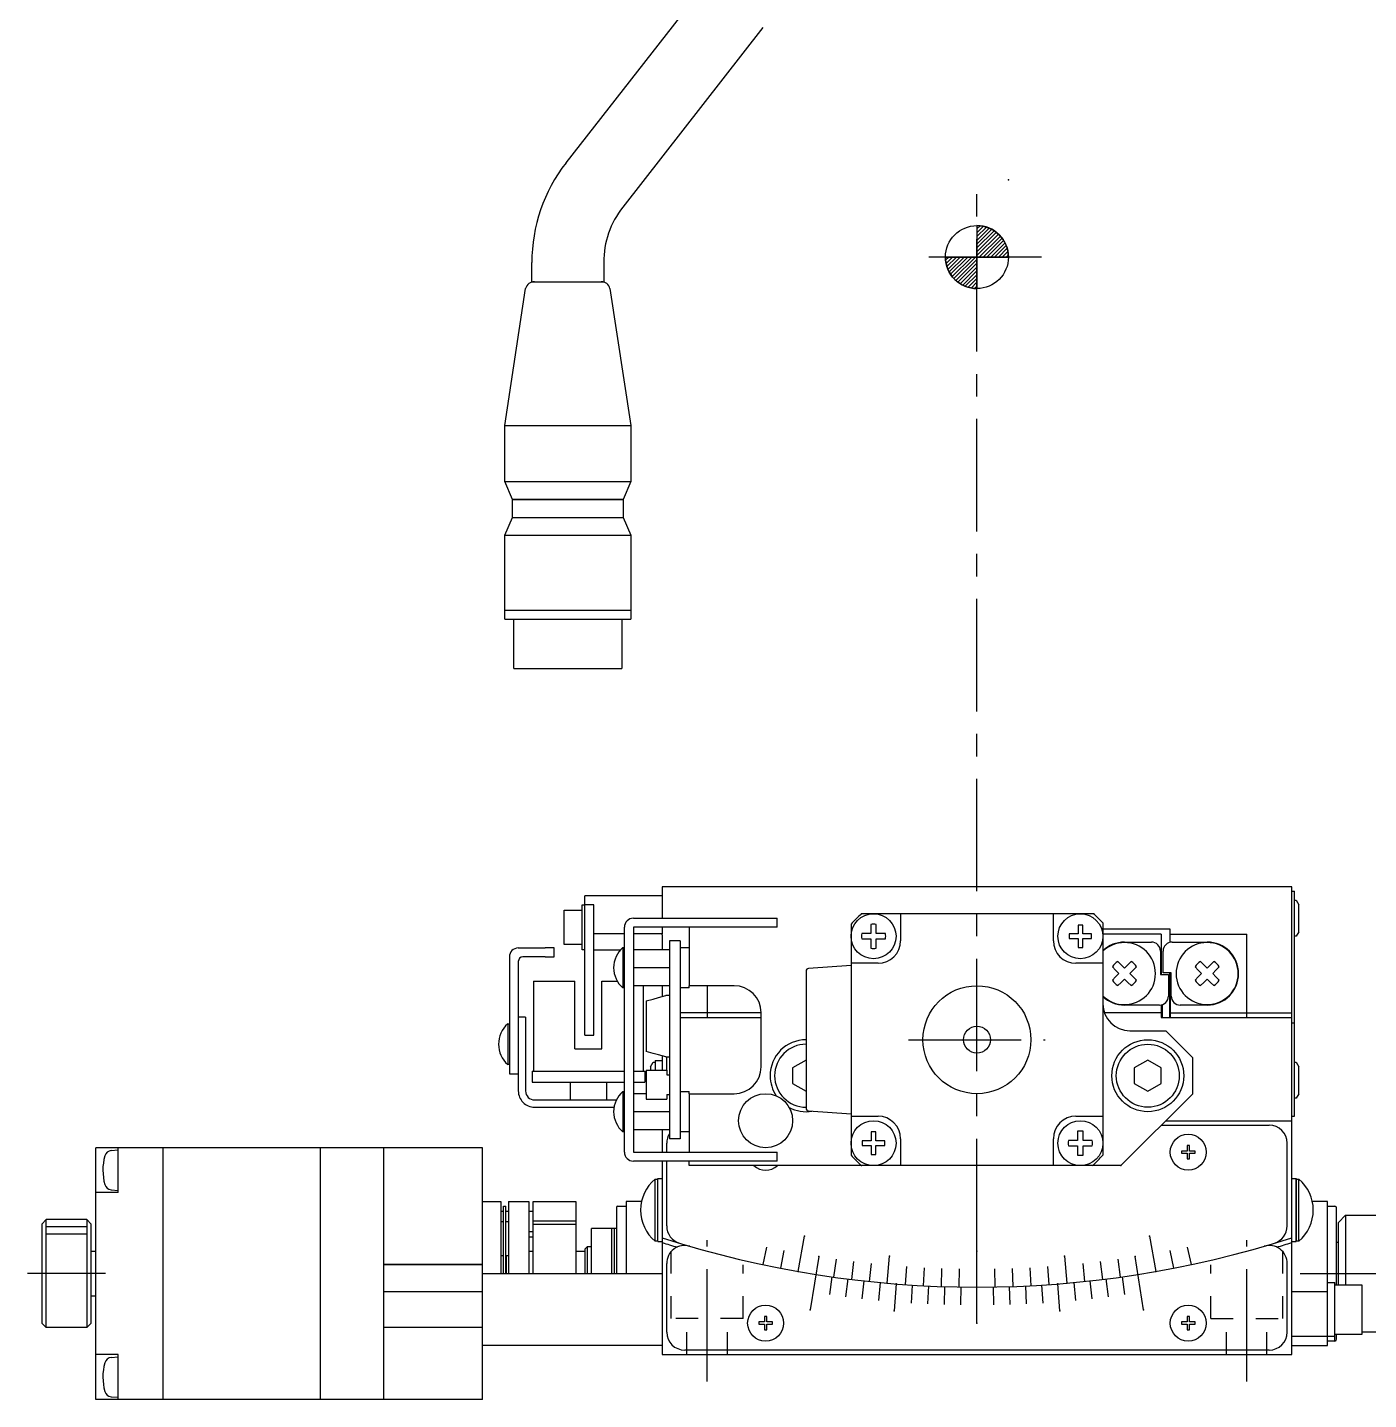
# Model space of a CAD drawing. Extents: x -29 to 396, y 25 to 442.
# Drawn here: x 104.9 to 254, y 39.2 to 191.7 of the extents above; entities that cross this region are included whole.
import ezdxf

# ---------------------------------------------------------------- set-up
doc = ezdxf.new("R2010")
doc.units = 0
doc.header["$LTSCALE"] = 10
doc.linetypes.add('CENTER', pattern=[2, 1.25, -0.25, 0.25, -0.25])
doc.linetypes.add('DOT', pattern=[0.5, 0.25, -0.25])
doc.layers.get('0').update_dxf_attribs({"linetype": 'CONTINUOUS'})
doc.layers.add('10', color=7, linetype='CONTINUOUS')

# ---------------------------------------------------------------- blocks, each defined once
blk = doc.blocks.new('AID2187H')
at = {"color": 132, "linetype": 'CONTINUOUS'}
for p, q in [((210.493098, 169.339483), (210.84373, 169.690115)), ((210.493098, 168.915219), (211.211228, 169.633349)), ((210.493098, 168.490955), (211.547298, 169.545155)), ((210.493098, 168.066691), (211.857246, 169.430839)), ((210.493098, 167.642427), (212.144339, 169.293668)), ((210.493098, 167.218163), (212.410664, 169.135729)), ((210.493098, 166.793899), (212.657418, 168.958219)), ((210.493098, 166.369635), (212.885611, 168.762147)), ((210.755543, 166.207816), (213.095583, 168.547856)), ((211.179807, 166.207816), (213.287289, 168.315297)), ((211.604071, 166.207816), (213.460289, 168.064033)), ((212.028335, 166.207816), (213.61343, 167.79291)), ((212.452599, 166.207816), (213.745409, 167.500626)), ((212.876863, 166.207816), (213.853818, 167.18477)), ((213.301128, 166.207816), (213.935088, 166.841777)), ((213.725392, 166.207816), (213.983392, 166.465816))]:
    blk.add_line(p, q, dxfattribs=at)
blk = doc.blocks.new('AID2189H')
at = {"color": 132, "linetype": 'CONTINUOUS'}
for p, q in [((207.010798, 165.857184), (207.361431, 166.207816)), ((207.067564, 165.489686), (207.785695, 166.207816)), ((207.155758, 165.153616), (208.209959, 166.207816)), ((207.270075, 164.843668), (208.634223, 166.207816)), ((207.407246, 164.556575), (209.058487, 166.207816)), ((207.565185, 164.29025), (209.482751, 166.207816)), ((207.742695, 164.043496), (209.907015, 166.207816)), ((207.938766, 163.815303), (210.331279, 166.207816)), ((208.153058, 163.605331), (210.493098, 165.945371)), ((208.385616, 163.413625), (210.493098, 165.521107)), ((208.63688, 163.240625), (210.493098, 165.096842)), ((208.908003, 163.087484), (210.493098, 164.672578)), ((209.200288, 162.955504), (210.493098, 164.248314)), ((209.516144, 162.847096), (210.493098, 163.82405)), ((209.859137, 162.765826), (210.493098, 163.399786)), ((210.235097, 162.717522), (210.493098, 162.975522))]:
    blk.add_line(p, q, dxfattribs=at)

msp = doc.modelspace()

# ---------------------------------------------------------------- linework, layer by layer
at = {"color": 7, "linetype": 'CONTINUOUS'}
for p, q in [((164.795663, 176.676271), (180.373873, 196.653225)), ((186.682475, 191.733719), (171.104265, 171.756765)), ((160.990017, 163.469795), (160.990017, 165.607383)), ((168.990017, 165.607383), (168.990017, 163.469795)), ((160.990017, 163.469795), (168.990017, 163.469795)), ((157.990019, 147.469795), (160.305693, 162.703777)), ((169.674343, 162.703777), (171.990017, 147.469795)), ((157.990019, 147.469795), (164.990017, 147.469795)), ((157.990019, 141.276795), (157.990019, 147.469795)), ((164.990017, 147.469795), (171.990017, 147.469795)), ((171.990017, 147.469795), (171.990017, 141.276795)), ((157.990019, 141.276795), (164.990017, 141.276795)), ((158.840017, 139.276795), (157.990019, 141.276795)), ((164.990017, 141.276795), (171.990017, 141.276795)), ((171.990017, 141.276795), (171.140017, 139.276795)), ((158.840017, 139.276795), (164.990017, 139.276795)), ((164.990017, 139.276795), (158.840017, 139.276795)), ((158.840017, 137.276795), (158.840017, 139.276795)), ((164.990017, 139.276795), (171.140017, 139.276795)), ((171.140017, 139.276795), (164.990017, 139.276795)), ((171.140017, 139.276795), (171.140017, 137.276795)), ((157.990019, 135.276795), (158.840017, 137.276795)), ((158.840017, 137.276795), (164.990017, 137.276795)), ((164.990017, 137.276795), (171.140017, 137.276795)), ((171.140017, 137.276795), (171.990017, 135.276795)), ((157.990019, 135.276795), (164.990017, 135.276795)), ((157.990019, 126.969795), (157.990019, 135.276795)), ((164.990017, 135.276795), (171.990017, 135.276795)), ((171.990017, 135.276795), (171.990017, 126.969795)), ((157.990019, 126.969795), (164.990017, 126.969795)), ((157.990019, 126.969795), (164.990017, 126.969795)), ((157.990019, 125.969793), (157.990019, 126.969795)), ((164.990017, 126.969795), (171.990017, 126.969795)), ((164.990017, 126.969795), (171.990017, 126.969795)), ((171.990017, 126.969795), (171.990017, 125.969793)), ((157.990019, 125.969793), (164.990017, 125.969793)), ((158.990019, 120.469793), (158.990019, 125.969793)), ((164.990017, 125.969793), (171.990017, 125.969793)), ((170.990015, 125.969793), (170.990015, 120.469793)), ((158.990019, 120.469793), (164.990017, 120.469793)), ((164.990017, 120.469793), (170.990015, 120.469793)), ((245.493098, 96.207816), (175.493098, 96.207816)), ((175.493098, 96.207816), (175.493098, 92.707816)), ((245.493098, 70.207816), (245.493098, 96.207816)), ((175.493098, 95.207816), (166.893098, 95.207816)), ((166.893098, 79.707816), (166.893098, 95.207816)), ((245.493098, 95.707816), (245.793098, 95.707816)), ((245.793098, 70.707816), (245.793098, 95.707816)), ((245.793098, 94.707816), (246.004423, 94.707816)), ((246.004423, 94.707816), (246.293098, 94.207816)), ((164.593098, 91.707816), (164.593098, 93.607816)), ((164.593098, 93.607816), (166.593098, 93.607816)), ((166.593098, 91.707816), (166.593098, 94.207816)), ((166.593098, 94.207816), (166.893098, 94.207816)), ((167.893098, 94.207816), (166.893098, 94.207816)), ((167.893098, 79.707816), (167.893098, 94.207816)), ((201.993098, 93.207816), (201.993098, 90.207816)), ((218.993098, 90.207816), (218.993098, 93.207816)), ((223.493098, 93.207816), (224.493098, 92.207816)), ((246.293098, 91.207816), (246.293098, 94.207816)), ((164.593098, 89.807816), (164.593098, 91.707816)), ((166.593098, 89.207816), (166.593098, 91.707816)), ((171.293098, 66.707816), (171.293098, 91.707816)), ((172.293098, 92.707816), (188.293098, 92.707816)), ((172.293098, 91.707816), (172.293098, 66.707816)), ((188.293098, 91.707816), (172.293098, 91.707816)), ((175.493098, 91.707816), (175.493098, 90.971086)), ((178.493098, 91.707816), (178.493098, 85.207816)), ((188.293098, 91.707816), (188.293098, 92.707816)), ((196.493098, 92.053049), (196.493098, 66.362583)), ((198.693098, 92.024061), (198.693098, 91.007816)), ((199.293098, 91.007816), (199.293098, 92.024061)), ((222.253098, 91.956049), (221.733098, 91.956049)), ((221.733098, 91.956049), (221.733098, 90.967816)), ((222.253098, 90.967816), (222.253098, 91.956049)), ((224.493098, 92.207816), (224.493098, 66.362583)), ((171.293098, 90.971086), (167.893098, 90.971086)), ((175.493098, 90.971086), (172.293098, 90.971086)), ((175.493098, 90.882922), (175.493098, 90.971086)), ((175.493098, 90.882922), (175.493098, 89.207816)), ((177.493098, 90.207816), (176.293098, 90.207816)), ((176.293098, 90.207816), (176.293098, 68.207816)), ((177.493098, 90.207816), (177.493098, 68.207816)), ((198.693098, 91.007816), (197.676853, 91.007816)), ((197.676853, 90.407816), (198.693098, 90.407816)), ((198.693098, 90.407816), (198.693098, 89.391571)), ((200.309342, 91.007816), (199.293098, 91.007816)), ((199.293098, 89.391571), (199.293098, 90.407816)), ((199.293098, 90.407816), (200.309342, 90.407816)), ((220.744865, 90.967816), (220.744865, 90.447816)), ((221.733098, 90.967816), (220.744865, 90.967816)), ((220.744865, 90.447816), (221.733098, 90.447816)), ((221.733098, 90.447816), (221.733098, 89.459583)), ((223.241331, 90.967816), (222.253098, 90.967816)), ((222.253098, 90.447816), (223.241331, 90.447816)), ((222.253098, 89.459583), (222.253098, 90.447816)), ((223.241331, 90.447816), (223.241331, 90.967816)), ((231.993098, 91.500052), (224.493098, 91.500052)), ((230.993098, 90.948265), (224.493098, 90.948265)), ((226.893098, 90.058585), (229.893098, 90.058585)), ((230.993098, 90.948265), (230.993098, 86.458585)), ((231.993098, 90.038381), (231.993098, 91.500052)), ((231.993098, 90.948265), (240.493098, 90.948265)), ((232.193098, 90.058585), (236.093098, 90.058585)), ((240.493098, 81.666406), (240.493098, 90.948265)), ((246.004423, 90.707816), (245.793098, 90.707816)), ((246.293098, 91.207816), (246.004423, 90.707816)), ((159.493098, 89.407816), (162.493098, 89.407816)), ((163.493098, 89.407816), (162.493098, 89.407816)), ((163.493098, 88.407816), (163.493098, 89.407816)), ((166.593098, 89.807816), (164.593098, 89.807816)), ((166.893098, 89.207816), (166.593098, 89.207816)), ((167.893098, 89.207816), (170.85703, 89.207816)), ((171.108784, 89.457816), (171.293098, 89.457816)), ((176.293098, 89.207816), (172.293098, 89.207816)), ((177.493098, 89.457816), (178.493098, 89.457816)), ((221.733098, 89.459583), (222.253098, 89.459583)), ((230.893098, 89.058585), (230.893098, 86.458585)), ((231.193098, 86.658585), (231.193098, 89.058585)), ((158.493098, 88.407816), (158.493098, 75.407816)), ((159.493098, 87.907816), (159.493098, 73.507816)), ((162.493098, 88.407816), (159.993098, 88.407816)), ((162.493098, 88.407816), (163.493098, 88.407816)), ((170.274511, 88.219335), (170.269624, 88.221718)), ((176.293098, 87.207816), (172.293098, 87.207816)), ((196.493098, 87.457816), (191.772171, 87.127697)), ((199.493098, 87.707816), (196.493098, 87.707816)), ((224.493098, 87.707816), (221.493098, 87.707816)), ((225.909826, 86.934791), (225.557127, 87.306962)), ((226.516892, 87.541857), (226.144721, 87.894555)), ((226.893098, 87.174339), (226.516892, 87.541857)), ((226.893098, 87.174339), (227.269304, 87.541857)), ((227.269304, 87.541857), (227.641475, 87.894555)), ((227.87637, 86.934791), (228.229068, 87.306962)), ((235.109826, 86.934791), (234.757127, 87.306962)), ((235.716892, 87.541857), (235.344721, 87.894555)), ((236.093098, 87.174339), (235.716892, 87.541857)), ((236.093098, 87.174339), (236.469304, 87.541857)), ((236.469304, 87.541857), (236.841475, 87.894555)), ((237.07637, 86.934791), (237.429068, 87.306962)), ((161.193098, 85.707816), (165.793098, 85.707816)), ((161.193098, 85.707816), (161.193098, 75.707816)), ((165.793098, 78.207816), (165.793098, 85.707816)), ((168.793098, 85.707816), (170.495022, 85.707816)), ((168.793098, 78.207816), (168.793098, 85.707816)), ((191.493098, 86.828427), (191.493098, 71.587205)), ((225.909826, 86.182379), (225.557127, 85.810208)), ((226.277344, 86.558585), (225.909826, 86.934791)), ((226.277344, 86.558585), (225.909826, 86.182379)), ((226.516892, 85.575313), (226.144721, 85.222614)), ((226.893098, 85.942831), (226.516892, 85.575313)), ((226.893098, 85.942831), (227.269304, 85.575313)), ((227.269304, 85.575313), (227.641475, 85.222614)), ((227.508852, 86.558585), (227.87637, 86.934791)), ((227.508852, 86.558585), (227.87637, 86.182379)), ((227.87637, 86.182379), (228.229068, 85.810208)), ((230.893098, 86.458585), (231.793098, 86.458585)), ((232.093098, 86.658585), (231.193098, 86.658585)), ((231.793098, 86.458585), (231.793098, 84.058585)), ((231.893098, 86.658585), (231.893098, 81.666406)), ((231.993098, 86.658585), (231.993098, 81.666406)), ((232.093098, 84.058585), (232.093098, 86.658585)), ((235.109826, 86.182379), (234.757127, 85.810208)), ((235.477344, 86.558585), (235.109826, 86.934791)), ((235.477344, 86.558585), (235.109826, 86.182379)), ((235.716892, 85.575313), (235.344721, 85.222614)), ((236.093098, 85.942831), (235.716892, 85.575313)), ((236.093098, 85.942831), (236.469304, 85.575313)), ((236.469304, 85.575313), (236.841475, 85.222614)), ((236.708852, 86.558585), (237.07637, 86.934791)), ((236.708852, 86.558585), (237.07637, 86.182379)), ((237.07637, 86.182379), (237.429068, 85.810208)), ((171.293098, 84.957816), (171.108784, 84.957816)), ((176.293098, 85.207816), (172.293098, 85.207816)), ((173.393098, 85.207816), (173.393098, 75.707816)), ((174.493098, 83.732687), (175.093098, 83.893457)), ((175.093098, 83.893457), (175.893098, 84.107816)), ((175.493098, 85.207816), (175.493098, 84.000636)), ((176.293098, 84.107816), (175.893098, 84.107816)), ((178.493098, 84.957816), (177.493098, 84.957816)), ((183.493098, 85.207816), (178.493098, 85.207816)), ((178.493098, 84.957816), (178.493098, 85.207816)), ((180.493098, 85.207816), (180.493098, 81.666406)), ((173.693098, 83.518328), (174.493098, 83.732687)), ((173.693098, 83.518328), (173.693098, 77.897304)), ((230.793098, 83.058585), (226.893098, 83.058585)), ((230.993098, 83.078789), (230.993098, 81.666406)), ((231.093098, 83.104646), (231.093098, 81.666406)), ((236.093098, 83.058585), (233.093098, 83.058585)), ((158.308784, 80.957816), (158.493098, 80.957816)), ((160.293098, 81.707816), (159.493098, 81.707816)), ((160.293098, 81.707816), (160.293098, 73.507816)), ((186.493098, 82.207816), (177.493098, 82.207816)), ((177.493098, 81.666406), (186.493098, 81.666406)), ((186.493098, 76.207816), (186.493098, 82.207816)), ((230.993098, 82.207816), (224.664671, 82.207816)), ((230.993098, 81.666406), (245.493098, 81.666406)), ((231.993098, 82.207816), (245.493098, 82.207816)), ((245.493098, 81.071429), (245.793098, 81.071429)), ((157.474511, 79.719335), (157.469624, 79.721718)), ((166.893098, 79.707816), (167.893098, 79.707816)), ((227.493098, 80.207816), (231.493098, 80.207816)), ((231.493098, 80.207816), (234.493098, 77.207816)), ((165.793098, 78.207816), (168.793098, 78.207816)), ((174.493098, 77.682945), (173.693098, 77.897304)), ((158.493098, 76.457816), (158.308784, 76.457816)), ((174.193098, 76.207816), (174.481773, 76.707816)), ((174.481773, 76.707816), (174.693098, 76.707816)), ((175.093098, 77.522175), (174.493098, 77.682945)), ((174.693098, 76.907816), (175.493098, 76.907816)), ((174.693098, 76.907816), (174.693098, 75.807816)), ((175.893098, 77.307816), (175.093098, 77.522175)), ((175.493098, 77.414996), (175.493098, 75.807816)), ((175.893098, 77.307816), (176.293098, 77.307816)), ((175.993098, 75.807816), (175.993098, 77.307816)), ((191.493098, 76.939867), (189.993098, 76.073841)), ((229.493098, 76.939867), (227.993098, 76.073841)), ((230.993098, 76.073841), (229.493098, 76.939867)), ((234.493098, 73.207816), (234.493098, 77.207816)), ((245.793098, 76.707816), (246.004423, 76.707816)), ((246.004423, 76.707816), (246.293098, 76.207816)), ((158.493098, 75.407816), (159.493098, 75.407816)), ((161.043098, 75.707816), (171.293098, 75.707816)), ((161.043098, 75.707816), (161.043098, 74.507816)), ((172.293098, 75.707816), (173.543098, 75.707816)), ((173.543098, 75.707816), (173.543098, 74.507816)), ((173.693098, 75.807816), (175.993098, 75.807816)), ((173.693098, 75.807816), (173.693098, 72.607816)), ((174.193098, 76.207816), (174.193098, 75.807816)), ((175.993098, 75.807816), (175.993098, 75.307816)), ((175.993098, 75.307816), (176.293098, 75.307816)), ((189.993098, 76.073841), (189.993098, 74.341791)), ((227.993098, 76.073841), (227.993098, 74.341791)), ((230.993098, 74.341791), (230.993098, 76.073841)), ((246.293098, 73.207816), (246.293098, 76.207816)), ((161.043098, 74.507816), (171.293098, 74.507816)), ((165.293098, 72.507816), (165.293098, 74.507816)), ((169.293098, 74.507816), (169.293098, 72.507816)), ((171.108784, 73.457816), (171.293098, 73.457816)), ((172.293098, 74.507816), (173.543098, 74.507816)), ((177.493098, 73.457816), (178.493098, 73.457816)), ((178.493098, 73.207816), (178.493098, 73.457816)), ((189.993098, 74.341791), (191.493098, 73.475765)), ((227.993098, 74.341791), (229.493098, 73.475765)), ((229.493098, 73.475765), (230.993098, 74.341791)), ((161.293098, 72.507816), (170.389397, 72.507816)), ((161.293098, 71.707816), (170.14054, 71.707816)), ((170.274511, 72.219335), (170.269624, 72.221718)), ((173.693098, 73.207816), (172.293098, 73.207816)), ((173.693098, 72.607816), (175.993098, 72.607816)), ((175.993098, 73.107816), (175.993098, 72.607816)), ((175.993098, 73.107816), (176.293098, 73.107816)), ((178.493098, 73.207816), (178.493098, 66.707816)), ((178.493098, 73.207816), (183.493098, 73.207816)), ((234.493098, 73.207816), (226.493098, 65.207816)), ((246.004423, 72.707816), (245.793098, 72.707816)), ((246.293098, 73.207816), (246.004423, 72.707816)), ((176.293098, 71.207816), (172.293098, 71.207816)), ((191.772171, 71.287935), (196.493098, 70.957816)), ((196.493098, 70.707816), (199.493098, 70.707816)), ((221.493098, 70.707816), (224.493098, 70.707816)), ((231.493098, 70.207816), (245.493098, 70.207816)), ((245.493098, 70.707816), (245.793098, 70.707816)), ((245.493098, 44.207816), (245.493098, 70.207816)), ((171.293098, 68.957816), (171.108784, 68.957816)), ((176.293098, 69.207816), (172.293098, 69.207816)), ((175.493098, 69.207816), (175.493098, 66.707816)), ((178.493098, 68.957816), (177.493098, 68.957816)), ((199.253098, 68.956049), (198.733098, 68.956049)), ((198.733098, 68.956049), (198.733098, 67.967816)), ((199.253098, 67.967816), (199.253098, 68.956049)), ((221.693098, 69.024061), (221.693098, 68.007816)), ((222.293098, 68.007816), (222.293098, 69.024061)), ((230.993098, 69.707816), (242.993098, 69.707816)), ((155.493098, 67.207816), (112.493098, 67.207816)), ((112.493098, 39.207816), (112.493098, 67.207816)), ((114.993098, 62.207816), (114.993098, 67.207816)), ((144.493098, 67.207816), (144.493098, 39.207816)), ((155.493098, 39.207816), (155.493098, 67.207816)), ((175.993098, 66.707816), (175.993098, 67.707816)), ((177.493098, 68.207816), (176.293098, 68.207816)), ((197.744865, 67.967816), (197.744865, 67.447816)), ((198.733098, 67.967816), (197.744865, 67.967816)), ((197.744865, 67.447816), (198.733098, 67.447816)), ((198.733098, 67.447816), (198.733098, 66.459583)), ((200.241331, 67.967816), (199.253098, 67.967816)), ((199.253098, 67.447816), (200.241331, 67.447816)), ((199.253098, 66.459583), (199.253098, 67.447816)), ((200.241331, 67.447816), (200.241331, 67.967816)), ((201.993098, 68.207816), (201.993098, 65.207816)), ((218.993098, 65.207816), (218.993098, 68.207816)), ((221.693098, 68.007816), (220.676853, 68.007816)), ((220.676853, 67.407816), (221.693098, 67.407816)), ((221.693098, 67.407816), (221.693098, 66.391571)), ((223.309342, 68.007816), (222.293098, 68.007816)), ((222.293098, 66.391571), (222.293098, 67.407816)), ((222.293098, 67.407816), (223.309342, 67.407816)), ((234.118098, 67.457816), (233.868098, 67.457816)), ((233.868098, 67.457816), (233.868098, 66.832816)), ((234.118098, 66.832816), (234.118098, 67.457816)), ((244.993098, 58.50452), (244.993098, 67.707816)), ((114.225648, 66.890673), (114.993098, 66.957816)), ((172.293098, 66.707816), (188.293098, 66.707816)), ((188.293098, 65.707816), (172.293098, 65.707816)), ((175.493098, 65.707816), (175.493098, 44.207816)), ((175.993098, 58.50452), (175.993098, 65.707816)), ((188.293098, 65.707816), (188.293098, 66.707816)), ((198.733098, 66.459583), (199.253098, 66.459583)), ((233.868098, 66.832816), (233.243098, 66.832816)), ((233.243098, 66.832816), (233.243098, 66.582816)), ((233.243098, 66.582816), (233.868098, 66.582816)), ((233.868098, 66.582816), (233.868098, 65.957816)), ((233.868098, 65.957816), (234.118098, 65.957816)), ((234.743098, 66.832816), (234.118098, 66.832816)), ((234.118098, 65.957816), (234.118098, 66.582816)), ((234.118098, 66.582816), (234.743098, 66.582816)), ((234.743098, 66.582816), (234.743098, 66.832816)), ((174.693098, 63.721278), (174.993098, 63.721278)), ((174.993098, 63.771278), (175.493098, 63.771278)), ((174.993098, 56.771278), (174.993098, 63.771278)), ((245.493098, 63.771278), (245.993098, 63.771278)), ((245.993098, 63.771278), (245.993098, 63.721278)), ((245.993098, 63.771278), (245.993098, 56.771278)), ((245.993098, 63.721278), (246.293098, 63.721278)), ((245.993098, 56.821278), (245.993098, 63.721278)), ((246.293098, 56.821278), (246.293098, 63.721278)), ((114.993098, 62.207816), (112.493098, 62.207816)), ((114.211109, 62.526231), (114.993098, 62.457816)), ((155.493098, 61.207816), (157.543098, 61.207816)), ((157.543098, 61.207816), (157.543098, 53.207816)), ((158.393098, 61.207816), (158.393098, 53.207816)), ((158.393098, 61.207816), (160.643098, 61.207816)), ((160.643098, 61.207816), (160.643098, 53.207816)), ((161.143098, 53.207816), (161.143098, 61.207816)), ((161.143098, 61.207816), (165.893098, 61.207816)), ((165.893098, 61.207816), (165.893098, 53.207816)), ((173.191198, 61.207816), (171.493098, 61.207816)), ((171.493098, 61.207816), (171.493098, 53.207816)), ((249.493098, 61.207816), (247.795, 61.207816)), ((249.493098, 45.207816), (249.493098, 61.207816)), ((157.543098, 60.159686), (157.843098, 60.159686)), ((157.843098, 53.207816), (157.843098, 60.707816)), ((157.843098, 60.707816), (158.093098, 60.707816)), ((158.093098, 53.207816), (158.093098, 60.707816)), ((158.093098, 60.159686), (158.393098, 60.159686)), ((160.643098, 60.159686), (161.143098, 60.159686)), ((170.393098, 60.557816), (170.393098, 53.207816)), ((170.543098, 60.707816), (171.493098, 60.707816)), ((249.493098, 60.707816), (250.293098, 60.707816)), ((250.493098, 51.957816), (250.493098, 60.507816)), ((250.693098, 58.907816), (251.493098, 59.707816)), ((251.493098, 59.707816), (251.493098, 51.957816)), ((251.493098, 59.707816), (254.993098, 59.707816)), ((106.493098, 58.707816), (106.993098, 59.207816)), ((106.493098, 58.707816), (106.493098, 47.707816)), ((111.493098, 59.207816), (106.993098, 59.207816)), ((111.493098, 59.207816), (111.993098, 58.707816)), ((111.993098, 47.707816), (111.993098, 58.707816)), ((157.543098, 58.996904), (157.843098, 58.996904)), ((158.093098, 58.996904), (158.393098, 58.996904)), ((165.893098, 59.038684), (161.143098, 59.038684)), ((165.893098, 58.68513), (161.143098, 58.68513)), ((170.393098, 58.207816), (167.643098, 58.207816)), ((167.643098, 53.207816), (167.643098, 58.207816)), ((169.893098, 55.707816), (169.893098, 58.207816)), ((170.193098, 53.207816), (170.193098, 58.207816)), ((250.693098, 51.957816), (250.693098, 58.907816)), ((161.143098, 57.869978), (160.643098, 57.869978)), ((161.143098, 57.270828), (160.643098, 57.270828)), ((174.993098, 56.821278), (174.693098, 56.821278)), ((174.993098, 56.771278), (175.493098, 56.771278)), ((245.493098, 56.771278), (245.993098, 56.771278)), ((245.993098, 56.821278), (245.993098, 56.771278)), ((246.293098, 56.821278), (245.993098, 56.821278)), ((250.493098, 56.707816), (250.693098, 56.707816)), ((111.993098, 55.707816), (112.493098, 55.707816)), ((157.843098, 55.196904), (157.543098, 55.196904)), ((158.393098, 55.196904), (158.093098, 55.196904)), ((158.193098, 53.207816), (158.193098, 55.196904)), ((160.643098, 55.707816), (161.143098, 55.707816)), ((165.893098, 55.707816), (166.893098, 55.707816)), ((166.893098, 55.907816), (167.193098, 56.207816)), ((166.893098, 55.907816), (166.893098, 53.207816)), ((167.193098, 53.207816), (167.193098, 56.207816)), ((167.193098, 56.207816), (167.64308, 56.207816)), ((169.893098, 53.207816), (169.893098, 55.707816)), ((175.493098, 56.137062), (175.493098, 55.620848)), ((175.493098, 55.620848), (175.493098, 44.207816)), ((245.493098, 44.207816), (245.493098, 55.620848)), ((155.493098, 54.207816), (144.493098, 54.207816)), ((144.493098, 54.207816), (155.493098, 54.207816)), ((175.993098, 46.707816), (175.993098, 54.332886)), ((244.993098, 46.707816), (244.993098, 54.332886)), ((155.493098, 53.207816), (175.493098, 53.207816)), ((249.493098, 52.207816), (250.293098, 52.207816)), ((250.293098, 49.207816), (250.293098, 52.207816)), ((250.293098, 51.957816), (253.293098, 51.957816)), ((253.293098, 51.957816), (253.293098, 49.207816)), ((112.493098, 50.707816), (111.993098, 50.707816)), ((144.493098, 51.207816), (155.493098, 51.207816)), ((245.493098, 51.207816), (249.493098, 51.207816)), ((250.293098, 46.207816), (250.293098, 49.207816)), ((253.293098, 49.207816), (253.293098, 46.457816)), ((106.993098, 47.207816), (106.493098, 47.707816)), ((111.993098, 47.707816), (111.493098, 47.207816)), ((186.243098, 47.832816), (186.243098, 47.582816)), ((186.868098, 47.832816), (186.243098, 47.832816)), ((186.243098, 47.582816), (186.868098, 47.582816)), ((187.118098, 48.457816), (186.868098, 48.457816)), ((186.868098, 48.457816), (186.868098, 47.832816)), ((186.868098, 47.582816), (186.868098, 46.957816)), ((187.118098, 47.832816), (187.118098, 48.457816)), ((187.743098, 47.832816), (187.118098, 47.832816)), ((187.118098, 47.582816), (187.743098, 47.582816)), ((187.118098, 46.957816), (187.118098, 47.582816)), ((187.743098, 47.582816), (187.743098, 47.832816)), ((233.243098, 47.832816), (233.243098, 47.582816)), ((233.868098, 47.832816), (233.243098, 47.832816)), ((233.243098, 47.582816), (233.868098, 47.582816)), ((234.118098, 48.457816), (233.868098, 48.457816)), ((233.868098, 48.457816), (233.868098, 47.832816)), ((233.868098, 47.582816), (233.868098, 46.957816)), ((234.118098, 47.832816), (234.118098, 48.457816)), ((234.743098, 47.832816), (234.118098, 47.832816)), ((234.118098, 47.582816), (234.743098, 47.582816)), ((234.118098, 46.957816), (234.118098, 47.582816)), ((234.743098, 47.582816), (234.743098, 47.832816)), ((111.493098, 47.207816), (106.993098, 47.207816)), ((155.493098, 47.207816), (144.493098, 47.207816)), ((186.868098, 46.957816), (187.118098, 46.957816)), ((233.868098, 46.957816), (234.118098, 46.957816)), ((249.493098, 46.207816), (245.493098, 46.207816)), ((250.293098, 46.207816), (249.493098, 46.207816)), ((253.293098, 46.457816), (250.293098, 46.457816)), ((250.293098, 45.707816), (250.293098, 46.207816)), ((250.493098, 45.907816), (250.493098, 46.457816)), ((254.993098, 46.707816), (253.293098, 46.707816)), ((175.493098, 45.207816), (155.493098, 45.207816)), ((242.993098, 44.707816), (177.993098, 44.707816)), ((245.493098, 45.207816), (249.493098, 45.207816)), ((250.293098, 45.707816), (249.493098, 45.707816)), ((114.993098, 44.207816), (112.493098, 44.207816)), ((114.225648, 43.890673), (114.993098, 43.957816)), ((114.993098, 39.207816), (114.993098, 44.207816)), ((175.493098, 44.207816), (245.493098, 44.207816)), ((175.493098, 44.207816), (245.493098, 44.207816)), ((155.493098, 39.207816), (112.493098, 39.207816)), ((114.211109, 39.526231), (114.993098, 39.457816))]:
    msp.add_line(p, q, dxfattribs=at)
at = {"color": 4, "linetype": 'CONTINUOUS'}
for p, q in [((210.493098, 169.707816), (210.493098, 166.207816)), ((206.993098, 166.207816), (210.493098, 166.207816)), ((210.493098, 166.207816), (213.993098, 166.207816)), ((210.493098, 166.207816), (210.493098, 162.707816)), ((171.108784, 89.457816), (171.108784, 84.957816)), ((158.308784, 80.957816), (158.308784, 76.457816)), ((171.108784, 73.457816), (171.108784, 68.957816)), ((120.003098, 39.207816), (120.003098, 67.207816)), ((137.503098, 39.207816), (137.503098, 67.207816)), ((174.693098, 56.821278), (174.693098, 63.721278)), ((106.993098, 47.207816), (106.993098, 59.207816)), ((111.493098, 58.407816), (106.993098, 58.407816)), ((111.493098, 59.207816), (111.493098, 47.207816)), ((111.493098, 57.607816), (106.993098, 57.607816)), ((190.610382, 53.447328), (191.304974, 57.38656)), ((229.681222, 57.38656), (230.375814, 53.447328)), ((187.103034, 56.16621), (186.68721, 54.209916)), ((189.027086, 55.774758), (188.645468, 53.811504)), ((192.894222, 55.092878), (191.955614, 49.166748)), ((200.513766, 52.143524), (200.775234, 55.132108)), ((210.493098, 47.707816), (210.493098, 55.707816)), ((220.210964, 55.132108), (220.472432, 52.143524)), ((229.030582, 49.166748), (228.091976, 55.092878)), ((231.95911, 55.774758), (232.340728, 53.811504)), ((233.883164, 56.16621), (234.298988, 54.209916)), ((194.836124, 54.802658), (194.557778, 52.822122)), ((196.782798, 54.546374), (196.539058, 52.561282)), ((198.733646, 54.324102), (198.52459, 52.335058)), ((202.645496, 53.98186), (202.505982, 51.986732)), ((204.605304, 53.861994), (204.500632, 51.864734)), ((206.566906, 53.776348), (206.497106, 51.777566)), ((208.529702, 53.72495), (208.494798, 51.725254)), ((212.456494, 53.72495), (212.4914, 51.725254)), ((214.419292, 53.776348), (214.48909, 51.777566)), ((216.380894, 53.861994), (216.485566, 51.864734)), ((218.340702, 53.98186), (218.480214, 51.986732)), ((222.25255, 54.324102), (222.461608, 52.335058)), ((224.2034, 54.546374), (224.447138, 52.561282)), ((226.150072, 54.802658), (226.428418, 52.822122)), ((194.359908, 52.850108), (194.078104, 50.87006)), ((196.142444, 52.610682), (195.891776, 50.626454)), ((197.92852, 52.399286), (197.709052, 50.411364)), ((199.717696, 52.215972), (199.52948, 50.224848)), ((201.509532, 52.060782), (201.274154, 49.07003)), ((203.303584, 51.933756), (203.178002, 49.937702)), ((217.682612, 51.933756), (217.808194, 49.937702)), ((219.712042, 49.07003), (219.476664, 52.060782)), ((221.2685, 52.215972), (221.456718, 50.224848)), ((223.057678, 52.399286), (223.277146, 50.411364)), ((224.843754, 52.610682), (225.09442, 50.626454)), ((226.62629, 52.850108), (226.908092, 50.87006)), ((205.09941, 51.834926), (205.005196, 49.837146)), ((206.896566, 51.764314), (206.833746, 49.765302)), ((208.69461, 51.721942), (208.663196, 49.722188)), ((212.291586, 51.721942), (212.323, 49.722188)), ((214.08963, 51.764314), (214.152452, 49.765302)), ((215.886788, 51.834926), (215.981, 49.837146))]:
    msp.add_line(p, q, dxfattribs=at)
at = {"color": 4, "linetype": 'CENTER'}
for p, q in [((217.654912, 166.207816), (204.255046, 166.207816)), ((217.654912, 166.207816), (206.184499, 166.207816)), ((180.493098, 41.207816), (180.493098, 56.937635)), ((240.493098, 41.207816), (240.493098, 56.937635)), ((113.583098, 53.207816), (104.903098, 53.207816)), ((246.423098, 53.207816), (257.063098, 53.207816))]:
    msp.add_line(p, q, dxfattribs=at)
at = {"color": 4, "linetype": 'DOT'}
for p, q in [((176.493098, 48.207816), (176.493098, 56.348815)), ((244.493098, 48.207816), (244.493098, 56.348815)), ((184.493098, 48.207816), (184.493098, 54.185497)), ((236.493098, 48.207816), (236.493098, 54.185497)), ((184.493098, 48.207816), (176.493098, 48.207816)), ((178.243098, 44.207816), (178.243098, 48.207816)), ((182.743098, 44.207816), (182.743098, 48.207816)), ((236.493098, 48.207816), (244.493098, 48.207816)), ((238.243098, 44.207816), (238.243098, 48.207816)), ((242.743098, 44.207816), (242.743098, 48.207816))]:
    msp.add_line(p, q, dxfattribs=at)
at = {"color": 4, "linetype": 'CONTINUOUS'}
msp.add_circle((210.493098, 166.207816), 3.5, dxfattribs=at)
at = {"color": 7, "linetype": 'CONTINUOUS'}
for centre, radius in [((198.993098, 90.707816), 2.5), ((221.993098, 90.707816), 2.5), ((210.493098, 79.207816), 6), ((210.493098, 79.207816), 1.5), ((229.493098, 75.207816), 4), ((229.493098, 75.207816), 3.5), ((186.993098, 70.207816), 3), ((198.993098, 67.707816), 2.5), ((221.993098, 67.707816), 2.5), ((233.993098, 66.707816), 2), ((186.993098, 47.707816), 2), ((233.993098, 47.707816), 2)]:
    msp.add_circle(centre, radius, dxfattribs=at)
for centre, radius, start, end in [((178.990017, 165.607383), 18, 142.052569, 180), ((178.990017, 165.607383), 10, 142.052569, 180), ((161.277935, 162.469793), 1.000002, 90, 166.468302), ((168.702101, 162.469793), 1.000002, 13.531698, 90), ((210.493098, 79.207816), 19, 132.536898, 137.463102), ((172.293098, 91.707816), 1, 90, 180), ((198.993098, 90.707816), 1.35, 77.160412, 102.839588), ((198.993098, 90.707816), 1.35, 167.160412, 192.839588), ((199.493098, 90.207816), 2.5, 270, 0), ((198.993098, 90.707816), 1.35, 347.160412, 12.839588), ((221.493098, 90.207816), 2.5, 180, 270), ((226.893098, 86.558585), 3.5, 90, 133.291808), ((226.893098, 86.558585), 3.45, 90, 134.07921), ((226.893098, 86.558585), 3.45, 270, 90), ((229.893098, 89.058585), 1, 0, 90), ((232.193098, 89.058585), 1, 90, 180), ((236.093098, 86.558585), 3.45, 90, 270), ((236.093098, 86.558585), 3.5, 270, 90), ((236.093098, 86.558585), 3.45, 270, 90), ((159.493098, 88.407816), 1, 90, 180), ((173.093098, 87.207816), 3, 131.409622, 228.590378), ((198.993098, 90.707816), 1.35, 257.160412, 282.839588), ((159.993098, 87.907816), 0.5, 90, 180), ((191.793098, 86.828427), 0.3, 94, 180), ((226.893098, 86.558585), 1.531302, 119.25645, 150.74355), ((226.893098, 86.558585), 1.531302, 29.25645, 60.74355), ((236.093098, 86.558585), 1.531302, 119.25645, 150.74355), ((236.093098, 86.558585), 1.531302, 29.25645, 60.74355), ((226.893098, 86.558585), 1.531302, 209.25645, 240.74355), ((226.893098, 86.558585), 1.531302, 299.25645, 330.74355), ((236.093098, 86.558585), 1.531302, 209.25645, 240.74355), ((236.093098, 86.558585), 1.531302, 299.25645, 330.74355), ((183.493098, 82.207816), 3, 0, 90), ((226.893098, 86.558585), 3.45, 225.92079, 270), ((226.893098, 86.558585), 3.5, 226.708192, 270), ((230.793098, 84.058585), 1, 270, 0), ((233.093098, 84.058585), 1, 180, 270), ((227.493098, 83.207816), 3, 180, 270), ((160.293098, 78.707816), 3, 131.409622, 228.590378), ((191.493098, 75.207816), 4, 90, 180), ((191.493098, 75.207816), 3.5, 90, 180), ((183.493098, 76.207816), 3, 270, 0), ((191.493098, 75.207816), 4, 180, 214.163321), ((191.493098, 75.207816), 3.5, 180, 270), ((161.293097, 73.507815), 1.799999, 179.9999572, 270.0000428), ((161.293097, 73.507815), 0.999999, 179.9999572, 270.0000428), ((173.093098, 71.207816), 3, 131.409622, 228.590378), ((191.493098, 75.207816), 4, 241.862254, 279.414744), ((191.793098, 71.587205), 0.3, 180, 266), ((199.493098, 68.207816), 2.5, 0, 90), ((221.493098, 68.207816), 2.5, 90, 180), ((177.993098, 67.707816), 2, 148.211669, 180), ((221.993098, 67.707816), 1.35, 77.160412, 102.839588), ((242.993098, 67.707816), 2, 0, 90), ((221.993098, 67.707816), 1.35, 167.160412, 192.839588), ((221.993098, 67.707816), 1.35, 347.160412, 12.839588), ((119.293098, 64.707816), 6, 164.718428, 195.442716), ((114.297202, 66.072812), 0.820985, 95, 164.718428), ((172.293098, 66.707816), 1, 180, 270), ((210.493098, 79.207816), 19, 222.536898, 227.463102), ((221.993098, 67.707816), 1.35, 257.160412, 282.839588), ((210.493098, 79.207816), 19, 312.536898, 317.463102), ((186.993098, 66.707816), 2, 228.590378, 311.409622), ((114.280833, 63.323187), 0.8, 195.442716, 265), ((177.61263, 60.271278), 4.519532, 130.239271, 229.760734), ((243.373568, 60.271278), 4.519532, 310.239266, 49.760763), ((170.543098, 60.557816), 0.15, 90, 180), ((250.293098, 60.507816), 0.2, 0, 90), ((177.993098, 58.50452), 2, 180, 253.208553), ((242.993098, 58.50452), 2, 286.791447, 0), ((210.493098, 166.207816), 114.5, 252.20111, 287.79889), ((210.493098, 166.207816), 115, 252.281068, 253.146426), ((210.493098, 166.207816), 115, 286.853574, 287.718932), ((177.993098, 54.332886), 2, 73.801262, 180), ((242.993098, 54.332886), 2, 0, 106.198738), ((177.993098, 46.707816), 2, 180, 270), ((242.993098, 46.707816), 2, 270, 0), ((250.293098, 45.907816), 0.2, 270, 0), ((119.293098, 41.707816), 6, 164.718428, 195.442716), ((114.297202, 43.072812), 0.820985, 95, 164.718428), ((114.280833, 40.323187), 0.8, 195.442716, 265)]:
    msp.add_arc(centre, radius, start, end, dxfattribs=at)
at = {"color": 4, "linetype": 'CONTINUOUS'}
for centre, start, end in [((210.493101, 166.207819), 359.9999572, 90.0000428), ((210.493095, 166.207813), 179.9999572, 270.0000428)]:
    msp.add_arc(centre, 3.499997, start, end, dxfattribs=at)
at = {"color": 4}
for p in [(191.304974, 57.38656), (229.681222, 57.38656), (192.894222, 55.092878), (200.775234, 55.132108), (210.493098, 55.707816), (220.210964, 55.132108), (228.091976, 55.092878), (190.610382, 53.447328), (230.375814, 53.447328), (200.513766, 52.143524), (201.509532, 52.060782), (219.476664, 52.060782), (220.472432, 52.143524), (191.955614, 49.166748), (201.274154, 49.07003), (219.712042, 49.07003), (229.030582, 49.166748), (210.493098, 47.707816)]:
    msp.add_point(p, dxfattribs=at)
at = {"layer": '10', "color": 4, "linetype": 'CENTER'}
for p, q in [((210.493098, 55.707816), (210.493098, 174.81)), ((202.893098, 79.207816), (218.093098, 79.207816))]:
    msp.add_line(p, q, dxfattribs=at)
at = {"layer": '10', "color": 7, "linetype": 'CONTINUOUS'}
for p, q in [((223.493098, 93.207816), (197.647865, 93.207816)), ((178.493098, 65.207816), (178.493098, 65.707816)), ((226.493098, 65.207816), (178.493098, 65.207816))]:
    msp.add_line(p, q, dxfattribs=at)
at = {"layer": '10', "color": 7}
for p in [(214, 174.81), (197.647865, 93.207816), (223.493098, 93.207816), (178.493098, 66.707816), (197.647865, 65.207816), (226.493098, 65.207816)]:
    msp.add_point(p, dxfattribs=at)

# ---------------------------------------------------------------- block references
for name in ['AID2187H', 'AID2189H']:
    msp.add_blockref(name, (0, 0))

doc.saveas('drawing.dxf')
